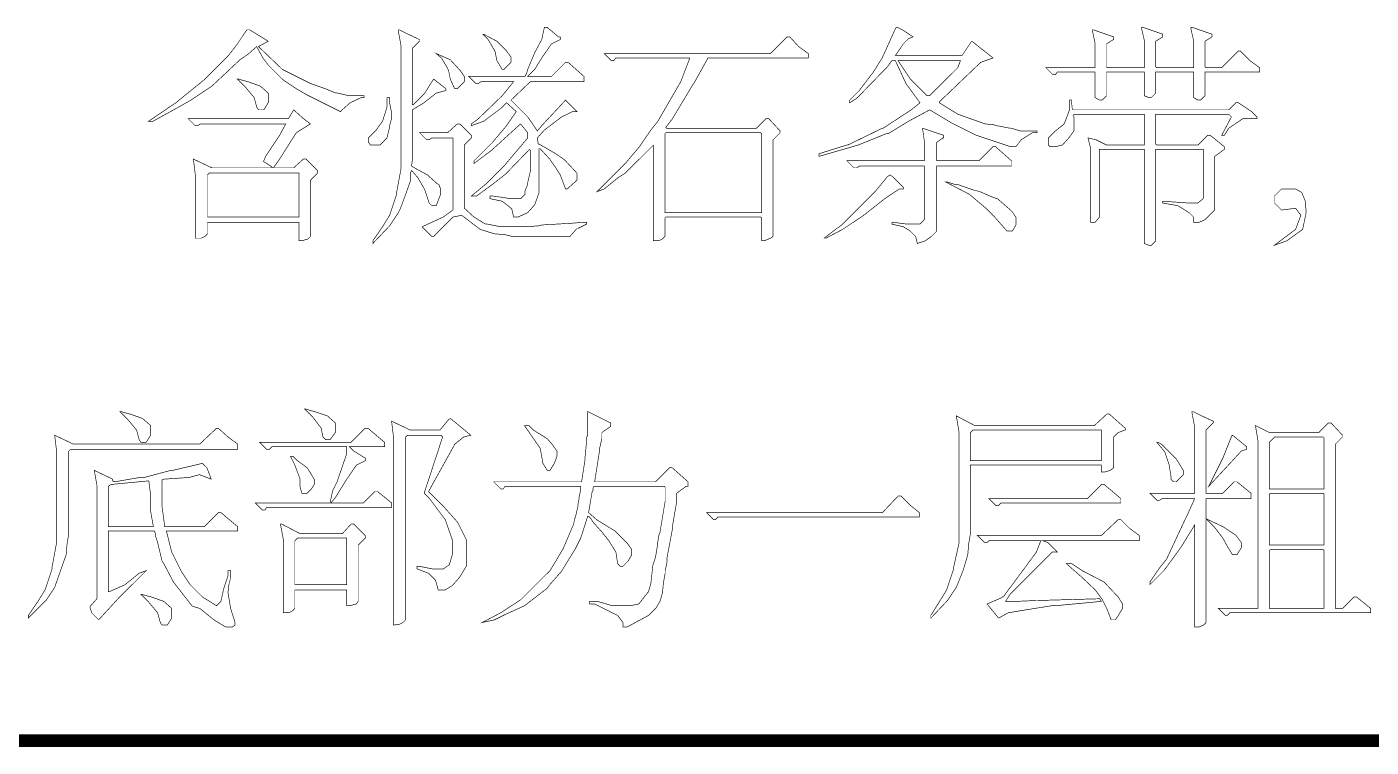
# Model space of a CAD drawing. Extents: x 94 to 452, y -72 to 1042.
# Drawn here: x 272.84 to 293.81, y 677.72 to 688.96 of the extents above; entities that cross this region are included whole.
import ezdxf

# ---------------------------------------------------------------- set-up
doc = ezdxf.new("R2010")
doc.units = 0
doc.header["$MEASUREMENT"] = 0
doc.layers.add('TREE_LAYER', color=7, linetype='Continuous')

msp = doc.modelspace()

# ---------------------------------------------------------------- linework, layer by layer
at = {"layer": 'TREE_LAYER'}
for points, const_width, elevation in [([(276.316977, 688.917502), (276.2758, 688.917502), (276.262075, 688.903777), (276.12482, 688.697894), (275.987565, 688.519463), (275.603251, 688.135149), (275.164035, 687.778287), (274.738545, 687.490051), (274.807173, 687.490051), (275.205212, 687.709659), (275.397369, 687.819463), (275.72678, 688.039071), (276.165996, 688.450836), (276.207173, 688.478287), (276.303251, 688.546914), (276.42678, 688.656718), (276.522859, 688.478287), (276.605212, 688.368483), (276.838545, 688.135149), (277.044428, 687.997894), (277.209133, 687.901816), (277.730702, 687.641032), (277.881682, 687.778287), (278.060114, 687.860639), (278.10129, 687.860639), (278.10129, 687.88809), (277.867957, 687.88809), (277.689526, 687.929267), (277.662075, 687.929267), (277.497369, 687.997894), (277.264035, 688.080247), (276.82482, 688.299855), (276.454231, 688.656718), (276.605212, 688.739071), (276.316977, 688.917502), (276.316977, 688.917502)], 0.01, 27), ([(278.65031, 688.917502), (278.636584, 688.917502), (278.636584, 688.890051), (278.677761, 688.670443), (278.677761, 686.748875), (278.609133, 686.378287), (278.609133, 686.350836), (278.49933, 686.021424), (278.389526, 685.842992), (278.238545, 685.623385), (278.238545, 685.582208), (278.49933, 685.856718), (278.636584, 686.0626), (278.664035, 686.117502), (278.746388, 686.33711), (278.760114, 686.378287), (278.828741, 686.570443), (278.828741, 686.693973), (278.842467, 686.721424), (278.938545, 686.61162), (279.034624, 686.446914), (279.048349, 686.419463), (279.116977, 686.213581), (279.158153, 686.172404), (279.22678, 686.172404), (279.295408, 686.350836), (279.295408, 686.433188), (279.267957, 686.501816), (279.240506, 686.515541), (279.089526, 686.652796), (278.911094, 686.748875), (278.842467, 686.790051), (278.856192, 686.899855), (278.856192, 686.899855), (278.856192, 687.668483), (279.034624, 687.778287), (279.22678, 687.929267), (279.377761, 687.970443), (279.377761, 687.997894), (279.185604, 688.148875), (279.048349, 687.929267), (278.869918, 687.750836), (278.856192, 687.750836), (278.856192, 688.629267), (278.965996, 688.739071), (278.965996, 688.766522), (278.787565, 688.848875), (278.65031, 688.917502), (278.65031, 688.917502)], 0.01, 27), ([(280.956192, 688.958679), (280.915016, 688.958679), (280.873839, 688.766522), (280.764035, 688.560639), (280.654231, 688.299855), (280.640506, 688.244953), (280.613055, 688.190051), (279.734624, 688.190051), (279.844428, 688.080247), (279.885604, 688.080247), (279.92678, 688.107698), (280.420898, 688.107698), (280.434624, 688.107698), (280.256192, 687.88809), (279.871879, 687.517502), (279.7758, 687.448875), (279.7758, 687.421424), (279.7758, 687.421424), (279.967957, 687.490051), (280.242467, 687.695934), (280.32482, 687.778287), (280.4758, 687.641032), (280.32482, 687.421424), (280.105212, 687.160639), (279.816977, 686.872404), (279.816977, 686.831228), (280.091486, 687.03711), (280.407173, 687.325345), (280.544428, 687.448875), (280.654231, 687.31162), (280.654231, 687.31162), (280.654231, 687.229267), (280.283643, 686.790051), (280.009133, 686.515541), (279.7758, 686.323385), (279.844428, 686.323385), (279.858153, 686.323385), (280.118937, 686.515541), (280.311094, 686.666522), (280.681682, 687.050836), (280.695408, 687.03711), (280.695408, 686.707698), (280.654231, 686.529267), (280.654231, 686.501816), (280.613055, 686.405737), (280.613055, 686.350836), (280.544428, 686.282208), (280.365996, 686.282208), (280.365996, 686.282208), (280.297369, 686.295934), (280.105212, 686.323385), (280.064035, 686.323385), (280.064035, 686.282208), (280.256192, 686.241032), (280.379722, 686.144953), (280.407173, 686.117502), (280.434624, 685.993973), (280.503251, 685.993973), (280.654231, 686.0626), (280.764035, 686.18613), (280.832663, 686.378287), (280.832663, 687.064561), (280.846388, 687.064561), (280.997369, 686.899855), (281.093447, 686.7626), (281.162075, 686.652796), (281.244428, 686.433188), (281.271879, 686.433188), (281.422859, 686.570443), (281.422859, 686.680247), (281.230702, 686.88613), (281.093447, 686.982208), (280.928741, 687.078287), (280.832663, 687.133188), (280.818937, 687.133188), (280.805212, 687.229267), (280.805212, 687.229267), (280.915016, 687.352796), (281.203251, 687.572404), (281.216977, 687.572404), (281.354231, 687.641032), (281.422859, 687.641032), (281.244428, 687.819463), (280.873839, 687.421424), (280.805212, 687.339071), (280.654231, 687.558679), (280.393447, 687.819463), (280.695408, 688.107698), (281.532663, 688.107698), (281.532663, 688.190051), (281.285604, 688.409659), (281.244428, 688.409659), (281.02482, 688.190051), (280.667957, 688.190051), (280.654231, 688.190051), (280.764035, 688.299855), (280.873839, 688.478287), (281.02482, 688.697894), (281.162075, 688.766522), (281.162075, 688.807698), (281.134624, 688.807698), (280.956192, 688.958679), (280.956192, 688.958679)], 0.01, 27), ([(279.967957, 688.848875), (279.954231, 688.848875), (280.036584, 688.766522), (280.132663, 688.601816), (280.146388, 688.574365), (280.173839, 688.43711), (280.256192, 688.299855), (280.283643, 688.299855), (280.393447, 688.409659), (280.393447, 688.478287), (280.393447, 688.492012), (280.32482, 688.58809), (280.173839, 688.739071), (279.967957, 688.848875), (279.967957, 688.848875)], 0.01, 27), ([(284.744428, 688.807698), (284.703251, 688.807698), (284.442467, 688.546914), (281.848349, 688.546914), (281.958153, 688.43711), (281.99933, 688.43711), (282.02678, 688.478287), (283.179722, 688.478287), (283.179722, 688.464561), (283.042467, 688.107698), (282.685604, 687.490051), (282.5758, 687.352796), (282.397369, 687.092012), (282.177761, 686.831228), (281.738545, 686.392012), (281.848349, 686.433188), (282.067957, 686.61162), (282.177761, 686.680247), (282.616977, 687.119463), (282.616977, 687.119463), (282.616977, 685.623385), (282.69933, 685.623385), (282.754231, 685.650836), (282.795408, 685.692012), (282.795408, 685.980247), (282.809133, 685.993973), (284.291486, 685.993973), (284.305212, 685.980247), (284.305212, 685.623385), (284.346388, 685.623385), (284.442467, 685.664561), (284.483643, 685.692012), (284.483643, 687.201816), (284.593447, 687.31162), (284.593447, 687.339071), (284.415016, 687.531228), (284.373839, 687.531228), (284.222859, 687.380247), (282.822859, 687.380247), (282.809133, 687.393973), (282.905212, 687.517502), (283.234624, 688.066522), (283.262075, 688.107698), (283.467957, 688.478287), (285.032663, 688.478287), (285.032663, 688.546914), (284.881682, 688.656718), (284.744428, 688.807698), (284.744428, 688.807698)], 0.01, 27), ([(286.418937, 688.958679), (286.405212, 688.958679), (286.377761, 688.903777), (286.185604, 688.478287), (286.048349, 688.258679), (285.828741, 687.970443), (285.677761, 687.819463), (285.677761, 687.778287), (285.787565, 687.846914), (286.267957, 688.341032), (286.336584, 688.43711), (286.391486, 688.43711), (286.391486, 688.43711), (286.556192, 688.080247), (286.7758, 687.778287), (286.638545, 687.668483), (286.19933, 687.380247), (286.185604, 687.380247), (285.65031, 687.119463), (285.636584, 687.119463), (285.197369, 686.982208), (285.197369, 686.941032), (285.815016, 687.119463), (286.254231, 687.297894), (286.281682, 687.297894), (286.597369, 687.490051), (286.92678, 687.668483), (287.269918, 687.4626), (287.654231, 687.270443), (288.189526, 687.092012), (288.271879, 687.092012), (288.354231, 687.201816), (288.532663, 687.31162), (288.60129, 687.31162), (288.60129, 687.339071), (288.340506, 687.339071), (288.203251, 687.380247), (288.093447, 687.393973), (288.065996, 687.407698), (287.956192, 687.421424), (287.928741, 687.435149), (287.791486, 687.448875), (287.365996, 687.599855), (287.077761, 687.778287), (287.077761, 687.792012), (287.105212, 687.819463), (287.722859, 688.409659), (287.915016, 688.478287), (287.585604, 688.739071), (287.571879, 688.725345), (287.434624, 688.519463), (286.405212, 688.519463), (286.391486, 688.519463), (286.405212, 688.533188), (286.515016, 688.697894), (286.597369, 688.780247), (286.665996, 688.807698), (286.50129, 688.917502), (286.418937, 688.958679), (286.418937, 688.958679)], 0.01, 27), ([(290.248349, 688.958679), (290.234624, 688.958679), (290.234624, 688.931228), (290.2758, 688.752796), (290.2758, 688.341032), (290.2758, 688.327306), (289.69933, 688.327306), (289.685604, 688.341032), (289.685604, 688.697894), (289.795408, 688.766522), (289.795408, 688.807698), (289.479722, 688.917502), (289.465996, 688.917502), (289.465996, 688.903777), (289.507173, 688.71162), (289.507173, 688.341032), (289.507173, 688.327306), (288.738545, 688.327306), (288.848349, 688.217502), (288.889526, 688.217502), (288.916977, 688.258679), (289.507173, 688.258679), (289.507173, 688.258679), (289.507173, 687.860639), (289.5758, 687.819463), (289.616977, 687.819463), (289.685604, 687.88809), (289.685604, 688.258679), (289.69933, 688.258679), (290.2758, 688.258679), (290.2758, 688.258679), (290.2758, 687.88809), (290.344428, 687.860639), (290.385604, 687.860639), (290.454231, 687.929267), (290.454231, 688.258679), (290.467957, 688.258679), (291.044428, 688.258679), (291.044428, 688.258679), (291.044428, 687.860639), (291.113055, 687.819463), (291.154231, 687.819463), (291.222859, 687.88809), (291.222859, 688.258679), (291.236584, 688.258679), (292.073839, 688.258679), (292.073839, 688.327306), (291.922859, 688.43711), (291.771879, 688.58809), (291.744428, 688.58809), (291.483643, 688.327306), (291.236584, 688.327306), (291.222859, 688.341032), (291.222859, 688.739071), (291.332663, 688.807698), (291.332663, 688.848875), (291.016977, 688.958679), (291.003251, 688.958679), (291.003251, 688.931228), (291.044428, 688.752796), (291.044428, 688.341032), (291.044428, 688.327306), (290.467957, 688.327306), (290.454231, 688.341032), (290.454231, 688.739071), (290.564035, 688.807698), (290.564035, 688.848875), (290.248349, 688.958679), (290.248349, 688.958679)], 0.01, 27), ([(279.22678, 688.546914), (279.22678, 688.546914), (279.309133, 688.478287), (279.405212, 688.313581), (279.418937, 688.28613), (279.446388, 688.148875), (279.515016, 687.997894), (279.556192, 687.997894), (279.665996, 688.107698), (279.665996, 688.190051), (279.665996, 688.190051), (279.597369, 688.28613), (279.446388, 688.450836), (279.22678, 688.546914), (279.22678, 688.546914)], 0.01, 27), ([(286.432663, 688.43711), (286.446388, 688.43711), (287.393447, 688.43711), (287.407173, 688.43711), (287.365996, 688.327306), (286.92678, 687.88809), (286.885604, 687.88809), (286.62482, 688.148875), (286.432663, 688.43711), (286.432663, 688.43711)], 0.01, 27), ([(276.138545, 688.148875), (276.12482, 688.148875), (276.248349, 688.025345), (276.385604, 687.860639), (276.42678, 687.709659), (276.454231, 687.668483), (276.536584, 687.668483), (276.605212, 687.778287), (276.605212, 687.929267), (276.481682, 688.039071), (276.289526, 688.107698), (276.234624, 688.121424), (276.138545, 688.148875), (276.138545, 688.148875)], 0.01, 27), ([(278.49933, 687.860639), (278.458153, 687.860639), (278.458153, 687.709659), (278.389526, 687.490051), (278.279722, 687.339071), (278.169918, 687.229267), (278.169918, 687.160639), (278.197369, 687.119463), (278.348349, 687.119463), (278.458153, 687.229267), (278.49933, 687.393973), (278.49933, 687.421424), (278.52678, 687.517502), (278.52678, 687.641032), (278.49933, 687.778287), (278.49933, 687.860639), (278.49933, 687.860639)], 0.01, 27), ([(289.136584, 687.819463), (289.109133, 687.819463), (289.109133, 687.668483), (289.02678, 687.448875), (288.889526, 687.339071), (288.779722, 687.229267), (288.779722, 687.119463), (288.807173, 687.092012), (288.889526, 687.092012), (288.99933, 687.119463), (289.109133, 687.242992), (289.177761, 687.339071), (289.177761, 687.558679), (289.164035, 687.58613), (289.177761, 687.599855), (290.2758, 687.599855), (290.2758, 687.599855), (290.2758, 687.133188), (290.2758, 687.119463), (289.685604, 687.119463), (289.520898, 687.201816), (289.397369, 687.229267), (289.438545, 687.064561), (289.438545, 685.91162), (289.507173, 685.91162), (289.5758, 685.993973), (289.5758, 687.050836), (289.589526, 687.050836), (290.2758, 687.050836), (290.2758, 687.050836), (290.2758, 685.582208), (290.344428, 685.554757), (290.385604, 685.554757), (290.454231, 685.623385), (290.454231, 687.050836), (290.467957, 687.050836), (291.181682, 687.050836), (291.195408, 687.050836), (291.195408, 686.282208), (291.113055, 686.213581), (290.962075, 686.213581), (290.769918, 686.227306), (290.564035, 686.241032), (290.564035, 686.213581), (290.797369, 686.172404), (290.9758, 686.0626), (291.044428, 685.993973), (291.044428, 685.91162), (291.12678, 685.91162), (291.222859, 685.952796), (291.373839, 686.103777), (291.373839, 686.941032), (291.52482, 687.050836), (291.52482, 687.092012), (291.305212, 687.270443), (291.264035, 687.270443), (291.113055, 687.119463), (290.467957, 687.119463), (290.454231, 687.133188), (290.454231, 687.599855), (290.467957, 687.599855), (291.593447, 687.599855), (291.634624, 687.558679), (291.483643, 687.270443), (291.52482, 687.270443), (291.593447, 687.380247), (291.813055, 687.531228), (292.032663, 687.531228), (292.032663, 687.558679), (291.95031, 687.641032), (291.744428, 687.778287), (291.703251, 687.778287), (291.593447, 687.668483), (289.164035, 687.668483), (289.15031, 687.695934), (289.136584, 687.819463), (289.136584, 687.819463)], 0.01, 27), ([(277.003251, 687.668483), (276.920898, 687.531228), (275.356192, 687.531228), (275.465996, 687.421424), (275.507173, 687.421424), (275.548349, 687.448875), (276.879722, 687.448875), (276.879722, 687.448875), (276.783643, 687.270443), (276.564035, 686.941032), (276.536584, 686.872404), (276.536584, 686.858679), (276.646388, 686.790051), (276.673839, 686.7626), (276.673839, 686.7626), (275.72678, 686.7626), (275.438545, 686.899855), (275.465996, 686.666522), (275.465996, 685.664561), (275.562075, 685.664561), (275.616977, 685.692012), (275.658153, 685.733188), (275.658153, 685.91162), (275.658153, 685.91162), (277.071879, 685.91162), (277.085604, 685.91162), (277.085604, 685.623385), (277.12678, 685.623385), (277.222859, 685.650836), (277.264035, 685.692012), (277.264035, 686.570443), (277.373839, 686.680247), (277.373839, 686.721424), (277.195408, 686.899855), (277.154231, 686.899855), (277.003251, 686.7626), (276.687565, 686.7626), (276.687565, 686.7626), (276.783643, 686.899855), (277.044428, 687.31162), (277.264035, 687.448875), (277.154231, 687.531228), (277.003251, 687.668483), (277.003251, 687.668483)], 0.01, 27), ([(279.597369, 687.448875), (279.556192, 687.448875), (279.405212, 687.31162), (278.965996, 687.31162), (279.0758, 687.201816), (279.116977, 687.201816), (279.158153, 687.229267), (279.473839, 687.229267), (279.487565, 687.229267), (279.487565, 686.103777), (279.336584, 685.993973), (279.007173, 685.842992), (279.158153, 685.692012), (279.185604, 685.692012), (279.487565, 685.993973), (279.62482, 686.021424), (279.913055, 685.801816), (280.132663, 685.733188), (280.297369, 685.719463), (280.407173, 685.692012), (281.313055, 685.692012), (281.422859, 685.815541), (281.436584, 685.815541), (281.573839, 685.884169), (281.573839, 685.91162), (281.518937, 685.91162), (281.518937, 685.91162), (281.340506, 685.897894), (281.340506, 685.897894), (280.873839, 685.870443), (280.818937, 685.856718), (280.640506, 685.842992), (280.640506, 685.842992), (280.228741, 685.842992), (280.022859, 685.884169), (279.995408, 685.884169), (279.816977, 685.993973), (279.665996, 686.131228), (279.665996, 687.119463), (279.7758, 687.229267), (279.7758, 687.270443), (279.597369, 687.448875), (279.597369, 687.448875)], 0.01, 27), ([(286.816977, 687.380247), (286.816977, 687.380247), (286.816977, 687.366522), (286.844428, 687.174365), (286.844428, 686.872404), (286.844428, 686.872404), (285.636584, 686.872404), (285.746388, 686.7626), (285.787565, 686.7626), (285.828741, 686.790051), (286.844428, 686.790051), (286.844428, 686.790051), (286.844428, 685.952796), (286.7758, 685.884169), (286.569918, 685.884169), (286.364035, 685.91162), (286.336584, 685.91162), (286.336584, 685.884169), (286.515016, 685.842992), (286.62482, 685.774365), (286.707173, 685.692012), (286.734624, 685.582208), (286.858153, 685.623385), (286.954231, 685.692012), (287.036584, 685.774365), (287.036584, 686.790051), (287.036584, 686.790051), (288.203251, 686.790051), (288.203251, 686.872404), (287.956192, 687.092012), (287.915016, 687.092012), (287.695408, 686.872404), (287.036584, 686.872404), (287.036584, 686.872404), (287.036584, 687.160639), (287.132663, 687.229267), (287.146388, 687.229267), (287.146388, 687.270443), (286.816977, 687.380247), (286.816977, 687.380247)], 0.01, 27), ([(282.795408, 687.297894), (282.809133, 687.31162), (284.291486, 687.31162), (284.305212, 687.297894), (284.305212, 686.0626), (284.291486, 686.0626), (282.809133, 686.0626), (282.795408, 686.0626), (282.795408, 687.297894), (282.795408, 687.297894)], 0.01, 27), ([(275.685604, 686.680247), (275.685604, 686.680247), (277.071879, 686.680247), (277.085604, 686.680247), (277.085604, 685.993973), (277.071879, 685.993973), (275.658153, 685.993973), (275.658153, 685.993973), (275.658153, 686.652796), (275.685604, 686.680247), (275.685604, 686.680247)], 0.01, 27), ([(286.309133, 686.652796), (286.267957, 686.625345), (286.0758, 686.392012), (285.554231, 685.870443), (285.458153, 685.801816), (285.279722, 685.664561), (285.307173, 685.664561), (285.567957, 685.801816), (285.897369, 686.021424), (286.22678, 686.282208), (286.432663, 686.419463), (286.446388, 686.433188), (286.515016, 686.433188), (286.515016, 686.460639), (286.364035, 686.61162), (286.309133, 686.652796), (286.309133, 686.652796)], 0.01, 27), ([(287.20129, 686.542992), (287.173839, 686.542992), (287.544428, 686.350836), (287.805212, 686.131228), (287.928741, 686.007698), (288.134624, 685.774365), (288.203251, 685.774365), (288.216977, 685.774365), (288.271879, 685.870443), (288.271879, 685.993973), (288.203251, 686.090051), (287.983643, 686.282208), (287.928741, 686.295934), (287.709133, 686.392012), (287.59933, 686.419463), (287.365996, 686.501816), (287.32482, 686.501816), (287.20129, 686.542992), (287.20129, 686.542992)], 0.01, 27), ([(292.636584, 686.433188), (292.416977, 686.433188), (292.307173, 686.323385), (292.307173, 686.213581), (292.416977, 686.103777), (292.636584, 686.131228), (292.718937, 686.021424), (292.636584, 685.801816), (292.307173, 685.554757), (292.49933, 685.623385), (292.746388, 685.801816), (292.80129, 686.0626), (292.787565, 686.241032), (292.732663, 686.378287), (292.636584, 686.433188), (292.636584, 686.433188)], 0.01, 27), ([(274.303375, 682.958373), (274.289649, 682.958373), (274.413179, 682.834844), (274.550434, 682.670138), (274.59161, 682.519158), (274.619061, 682.477981), (274.701414, 682.477981), (274.770041, 682.587785), (274.770041, 682.738766), (274.646512, 682.848569), (274.454355, 682.917197), (274.399453, 682.930922), (274.303375, 682.958373), (274.303375, 682.958373)], 0.01, 27), ([(277.185728, 682.99955), (277.172002, 682.99955), (277.295532, 682.87602), (277.432787, 682.697589), (277.460238, 682.560334), (277.501414, 682.519158), (277.570041, 682.519158), (277.652394, 682.628962), (277.652394, 682.779942), (277.528865, 682.889746), (277.322983, 682.958373), (277.268081, 682.972099), (277.185728, 682.99955), (277.185728, 682.99955)], 0.01, 27), ([(281.59161, 682.958373), (281.59161, 682.958373), (281.59161, 682.57406), (281.577885, 682.57406), (281.564159, 682.395628), (281.550434, 682.258373), (281.550434, 682.217197), (281.495532, 681.860334), (280.122983, 681.860334), (280.232787, 681.75053), (280.273963, 681.75053), (280.301414, 681.791707), (281.481806, 681.791707), (281.481806, 681.777981), (281.481806, 681.777981), (281.481806, 681.736805), (281.454355, 681.613275), (281.454355, 681.585824), (281.44063, 681.517197), (281.44063, 681.489746), (281.399453, 681.311315), (281.385728, 681.283864), (281.372002, 681.201511), (281.207296, 680.817197), (281.070041, 680.583864), (281.001414, 680.47406), (280.548473, 680.021119), (280.232787, 679.815236), (279.944551, 679.664256), (280.136708, 679.705432), (280.301414, 679.787785), (280.603375, 679.92504), (280.960238, 680.19955), (280.987689, 680.240726), (281.179845, 680.460334), (281.399453, 680.817197), (281.481806, 680.981903), (281.59161, 681.32504), (281.619061, 681.311315), (281.687689, 681.215236), (281.811218, 681.077981), (281.921022, 680.940726), (282.030826, 680.762295), (282.058277, 680.583864), (282.099453, 680.542687), (282.14063, 680.542687), (282.222983, 680.62504), (282.277885, 680.721119), (282.277885, 680.803471), (282.209257, 680.89955), (282.0171, 681.091707), (281.728865, 681.270138), (281.605336, 681.379942), (281.660238, 681.709354), (281.673963, 681.723079), (281.673963, 681.764256), (281.687689, 681.791707), (282.785728, 681.791707), (282.799453, 681.777981), (282.799453, 681.558373), (282.7171, 681.064256), (282.703375, 681.036805), (282.675924, 680.872099), (282.675924, 680.844648), (282.648473, 680.679942), (282.607296, 680.556413), (282.593571, 680.432883), (282.579845, 680.309354), (282.579845, 680.281903), (282.538669, 680.144648), (282.387689, 679.952491), (282.250434, 679.92504), (282.222983, 679.92504), (281.975924, 679.92504), (281.74259, 679.993668), (281.619061, 679.993668), (281.619061, 679.952491), (281.701414, 679.952491), (282.058277, 679.77406), (282.14063, 679.664256), (282.14063, 679.595628), (282.209257, 679.595628), (282.538669, 679.77406), (282.662198, 679.897589), (282.7171, 679.993668), (282.730826, 680.034844), (282.758277, 680.130922), (282.772002, 680.281903), (282.799453, 680.432883), (282.799453, 680.47406), (282.826904, 680.597589), (282.826904, 680.666217), (282.909257, 681.105432), (282.909257, 681.146609), (282.977885, 681.544648), (282.977885, 681.681903), (283.128865, 681.791707), (283.156316, 681.791707), (283.156316, 681.860334), (282.909257, 682.079942), (282.868081, 682.079942), (282.648473, 681.860334), (281.701414, 681.860334), (281.701414, 681.87406), (281.770041, 682.313275), (281.770041, 682.354452), (281.811218, 682.532883), (281.811218, 682.628962), (281.948473, 682.72504), (281.948473, 682.738766), (281.948473, 682.779942), (281.59161, 682.958373), (281.59161, 682.958373)], 0.01, 27), ([(291.034747, 682.958373), (291.021022, 682.958373), (291.021022, 682.930922), (291.062198, 682.711315), (291.062198, 681.681903), (291.062198, 681.681903), (290.362198, 681.681903), (290.472002, 681.572099), (290.513179, 681.572099), (290.554355, 681.59955), (291.062198, 681.59955), (291.062198, 681.59955), (290.938669, 681.32504), (290.911218, 681.270138), (290.622983, 680.652491), (290.513179, 680.515236), (290.362198, 680.295628), (290.362198, 680.254452), (290.554355, 680.446609), (290.581806, 680.47406), (290.84259, 680.830922), (291.062198, 681.187785), (291.062198, 681.187785), (291.062198, 679.595628), (291.130826, 679.595628), (291.199453, 679.623079), (291.24063, 679.664256), (291.24063, 681.270138), (291.254355, 681.270138), (291.364159, 681.160334), (291.501414, 680.981903), (291.583767, 680.830922), (291.652394, 680.721119), (291.721022, 680.721119), (291.789649, 680.830922), (291.789649, 680.913275), (291.707296, 681.023079), (291.501414, 681.160334), (291.24063, 681.283864), (291.24063, 681.59955), (291.254355, 681.59955), (291.94063, 681.59955), (291.94063, 681.681903), (291.721022, 681.860334), (291.679845, 681.860334), (291.501414, 681.681903), (291.254355, 681.681903), (291.24063, 681.681903), (291.24063, 682.670138), (291.350434, 682.779942), (291.350434, 682.807393), (291.172002, 682.889746), (291.034747, 682.958373), (291.034747, 682.958373)], 0.01, 27), ([(279.450434, 682.848569), (279.422983, 682.834844), (279.285728, 682.670138), (278.819061, 682.670138), (278.530826, 682.807393), (278.558277, 682.57406), (278.558277, 679.623079), (278.654355, 679.636805), (278.709257, 679.664256), (278.750434, 679.705432), (278.750434, 682.560334), (278.777885, 682.587785), (279.299453, 682.587785), (279.326904, 682.560334), (279.038669, 681.681903), (279.121022, 681.59955), (279.368081, 681.270138), (279.477885, 680.954452), (279.477885, 680.721119), (279.436708, 680.583864), (279.436708, 680.570138), (279.34063, 680.501511), (279.162198, 680.501511), (278.956316, 680.542687), (278.928865, 680.542687), (278.928865, 680.501511), (279.107296, 680.432883), (279.2171, 680.323079), (279.258277, 680.172099), (279.368081, 680.172099), (279.477885, 680.240726), (279.587689, 680.364256), (279.697492, 680.542687), (279.697492, 680.954452), (279.560238, 681.228962), (279.34063, 681.47602), (279.107296, 681.709354), (279.519061, 682.45053), (279.656316, 682.560334), (279.76612, 682.587785), (279.450434, 682.848569), (279.450434, 682.848569)], 0.01, 27), ([(280.672002, 682.738766), (280.603375, 682.738766), (280.699453, 682.601511), (280.850434, 682.381903), (280.89161, 682.148569), (280.960238, 682.038766), (281.001414, 682.038766), (281.070041, 682.148569), (281.111218, 682.258373), (281.111218, 682.340726), (281.04259, 682.436805), (280.960238, 682.532883), (280.74063, 682.670138), (280.672002, 682.738766), (280.672002, 682.738766)], 0.01, 27), ([(289.730826, 682.917197), (289.689649, 682.917197), (289.497492, 682.738766), (287.630826, 682.738766), (287.34259, 682.889746), (287.383767, 682.642687), (287.383767, 680.89955), (287.301414, 680.528962), (287.301414, 680.501511), (287.19161, 680.172099), (287.081806, 679.993668), (286.944551, 679.77406), (286.944551, 679.732883), (287.205336, 680.007393), (287.34259, 680.213275), (287.452394, 680.487785), (287.521022, 680.721119), (287.534747, 680.885824), (287.562198, 681.05053), (287.562198, 682.107393), (287.562198, 682.121119), (289.607296, 682.121119), (289.607296, 682.107393), (289.607296, 682.011315), (289.648473, 682.011315), (289.744551, 682.038766), (289.799453, 682.079942), (289.799453, 682.560334), (289.868081, 682.628962), (289.977885, 682.670138), (289.977885, 682.697589), (289.730826, 682.917197), (289.730826, 682.917197)], 0.01, 27), ([(293.189649, 682.779942), (293.148473, 682.779942), (292.997492, 682.628962), (292.228865, 682.628962), (292.009257, 682.738766), (292.050434, 682.491707), (292.050434, 679.883864), (292.050434, 679.883864), (291.432787, 679.883864), (291.54259, 679.77406), (291.570041, 679.77406), (291.611218, 679.815236), (293.807296, 679.815236), (293.807296, 679.883864), (293.587689, 680.062295), (293.546512, 680.062295), (293.368081, 679.883864), (293.258277, 679.883864), (293.258277, 679.883864), (293.258277, 682.45053), (293.368081, 682.560334), (293.368081, 682.587785), (293.189649, 682.779942), (293.189649, 682.779942)], 0.01, 27), ([(275.826904, 682.697589), (275.799453, 682.697589), (275.538669, 682.45053), (273.562198, 682.45053), (273.273963, 682.587785), (273.301414, 682.354452), (273.301414, 680.89955), (273.232787, 680.528962), (273.232787, 680.501511), (273.122983, 680.172099), (273.013179, 679.993668), (272.862198, 679.77406), (272.862198, 679.732883), (273.136708, 680.007393), (273.273963, 680.213275), (273.370041, 680.487785), (273.452394, 680.721119), (273.46612, 680.885824), (273.493571, 681.05053), (273.493571, 682.340726), (273.521022, 682.368177), (276.128865, 682.368177), (276.128865, 682.45053), (275.977885, 682.560334), (275.826904, 682.697589), (275.826904, 682.697589)], 0.01, 27), ([(278.160238, 682.697589), (278.119061, 682.697589), (277.899453, 682.477981), (276.472002, 682.477981), (276.581806, 682.368177), (276.622983, 682.368177), (276.664159, 682.409354), (277.830826, 682.409354), (277.830826, 682.409354), (277.830826, 682.29955), (277.679845, 681.860334), (277.611218, 681.723079), (277.570041, 681.530922), (276.403375, 681.530922), (276.513179, 681.421119), (276.554355, 681.421119), (276.581806, 681.462295), (278.530826, 681.462295), (278.530826, 681.530922), (278.311218, 681.709354), (278.270041, 681.709354), (278.09161, 681.530922), (277.583767, 681.530922), (277.583767, 681.530922), (277.652394, 681.613275), (277.830826, 681.901511), (277.981806, 682.121119), (278.119061, 682.189746), (278.119061, 682.230922), (277.94063, 682.340726), (277.872002, 682.409354), (277.872002, 682.409354), (278.421022, 682.409354), (278.421022, 682.477981), (278.160238, 682.697589), (278.160238, 682.697589)], 0.01, 27), ([(287.589649, 682.656413), (287.603375, 682.670138), (289.607296, 682.670138), (289.607296, 682.656413), (289.607296, 682.189746), (289.607296, 682.189746), (287.562198, 682.189746), (287.562198, 682.189746), (287.562198, 682.628962), (287.589649, 682.656413), (287.589649, 682.656413)], 0.01, 27), ([(291.652394, 682.587785), (291.638669, 682.57406), (291.501414, 682.230922), (291.281806, 681.791707), (291.789649, 682.340726), (291.872002, 682.368177), (291.872002, 682.409354), (291.652394, 682.587785), (291.652394, 682.587785)], 0.01, 27), ([(292.297492, 682.546609), (292.311218, 682.560334), (293.06612, 682.560334), (293.079845, 682.546609), (293.079845, 681.75053), (293.06612, 681.75053), (292.24259, 681.75053), (292.228865, 681.75053), (292.228865, 682.477981), (292.297492, 682.546609), (292.297492, 682.546609)], 0.01, 27), ([(290.485728, 682.477981), (290.472002, 682.477981), (290.595532, 682.327001), (290.664159, 682.121119), (290.69161, 681.942687), (290.69161, 681.901511), (290.732787, 681.860334), (290.773963, 681.860334), (290.883767, 681.970138), (290.883767, 682.038766), (290.773963, 682.217197), (290.54063, 682.45053), (290.485728, 682.477981), (290.485728, 682.477981)], 0.01, 27), ([(275.579845, 682.148569), (275.113179, 682.038766), (275.085728, 682.038766), (274.673963, 681.928962), (274.605336, 681.928962), (274.207296, 681.860334), (274.179845, 681.87406), (274.179845, 681.901511), (273.89161, 682.038766), (273.932787, 681.805432), (273.932787, 680.034844), (273.822983, 679.911315), (273.850434, 679.815236), (273.960238, 679.705432), (274.262198, 680.034844), (274.701414, 680.47406), (274.59161, 680.432883), (274.372002, 680.254452), (274.124943, 680.144648), (274.111218, 680.144648), (274.111218, 681.091707), (274.111218, 681.091707), (274.824943, 681.091707), (274.838669, 681.077981), (274.852394, 680.995628), (274.879845, 680.913275), (274.948473, 680.62504), (274.975924, 680.583864), (275.126904, 680.295628), (275.41514, 679.92504), (275.44259, 679.911315), (275.538669, 679.883864), (275.758277, 679.705432), (275.936708, 679.595628), (276.046512, 679.595628), (276.087689, 679.623079), (276.087689, 679.664256), (276.019061, 679.883864), (275.977885, 680.130922), (275.99161, 680.254452), (276.019061, 680.364256), (276.019061, 680.47406), (275.977885, 680.47406), (275.977885, 680.391707), (275.909257, 680.185824), (275.868081, 679.993668), (275.799453, 679.92504), (275.579845, 680.062295), (275.387689, 680.254452), (275.250434, 680.460334), (275.099453, 680.762295), (275.0171, 681.091707), (275.0171, 681.091707), (276.128865, 681.091707), (276.128865, 681.160334), (275.868081, 681.379942), (275.826904, 681.379942), (275.607296, 681.160334), (274.989649, 681.160334), (274.989649, 681.17406), (274.948473, 681.47602), (274.948473, 681.887785), (274.975924, 681.901511), (275.373963, 681.928962), (275.524943, 681.970138), (275.538669, 681.970138), (275.7171, 681.901511), (275.648473, 682.079942), (275.579845, 682.148569), (275.579845, 682.148569)], 0.01, 27), ([(276.993571, 682.258373), (276.952394, 682.258373), (277.021022, 682.121119), (277.103375, 681.901511), (277.103375, 681.777981), (277.130826, 681.681903), (277.130826, 681.681903), (277.213179, 681.681903), (277.281806, 681.75053), (277.322983, 681.819158), (277.322983, 681.901511), (277.281806, 681.970138), (277.213179, 682.079942), (277.062198, 682.189746), (276.993571, 682.258373), (276.993571, 682.258373)], 0.01, 27), ([(274.728865, 681.87406), (274.728865, 681.87406), (274.74259, 681.87406), (274.770041, 681.654452), (274.770041, 681.407393), (274.811218, 681.17406), (274.811218, 681.160334), (274.111218, 681.160334), (274.111218, 681.17406), (274.111218, 681.791707), (274.152394, 681.819158), (274.728865, 681.87406), (274.728865, 681.87406)], 0.01, 27), ([(289.648473, 681.819158), (289.607296, 681.819158), (289.387689, 681.59955), (287.850434, 681.59955), (287.960238, 681.489746), (288.001414, 681.489746), (288.04259, 681.530922), (289.909257, 681.530922), (289.909257, 681.59955), (289.648473, 681.819158), (289.648473, 681.819158)], 0.01, 27), ([(292.228865, 681.668177), (292.24259, 681.681903), (293.06612, 681.681903), (293.079845, 681.668177), (293.079845, 680.872099), (293.06612, 680.872099), (292.24259, 680.872099), (292.228865, 680.872099), (292.228865, 681.668177), (292.228865, 681.668177)], 0.01, 27), ([(286.477885, 681.640726), (286.436708, 681.640726), (286.189649, 681.379942), (283.444551, 681.379942), (283.554355, 681.270138), (283.581806, 681.270138), (283.622983, 681.311315), (286.76612, 681.311315), (286.76612, 681.379942), (286.628865, 681.489746), (286.477885, 681.640726), (286.477885, 681.640726)], 0.01, 27), ([(289.909257, 681.270138), (289.868081, 681.270138), (289.607296, 681.023079), (287.672002, 681.023079), (287.781806, 680.913275), (287.822983, 680.913275), (287.850434, 680.940726), (288.660238, 680.940726), (288.660238, 680.940726), (288.59161, 680.762295), (288.083767, 680.07602), (288.04259, 680.048569), (287.822983, 679.952491), (288.001414, 679.732883), (288.152394, 679.815236), (288.481806, 679.870138), (288.824943, 679.92504), (288.879845, 679.92504), (289.607296, 679.993668), (289.579845, 680.034844), (288.605336, 680.007393), (288.59161, 680.007393), (288.275924, 679.993668), (288.275924, 679.993668), (288.124943, 679.993668), (288.111218, 679.993668), (288.179845, 680.103471), (288.838669, 680.762295), (288.921022, 680.762295), (288.770041, 680.913275), (288.687689, 680.940726), (288.687689, 680.940726), (288.687689, 680.940726), (290.197492, 680.940726), (290.197492, 681.023079), (290.046512, 681.132883), (289.909257, 681.270138), (289.909257, 681.270138)], 0.01, 27), ([(276.81514, 681.201511), (276.801414, 681.201511), (276.801414, 681.17406), (276.84259, 680.954452), (276.84259, 679.815236), (276.924943, 679.815236), (276.979845, 679.842687), (277.021022, 679.883864), (277.021022, 680.172099), (277.034747, 680.172099), (277.830826, 680.172099), (277.830826, 680.172099), (277.830826, 679.92504), (277.872002, 679.92504), (277.981806, 679.952491), (278.009257, 679.993668), (278.009257, 680.872099), (278.119061, 680.981903), (278.119061, 681.023079), (277.94063, 681.201511), (277.899453, 681.201511), (277.762198, 681.05053), (277.103375, 681.05053), (276.81514, 681.201511), (276.81514, 681.201511)], 0.01, 27), ([(277.062198, 680.981903), (277.062198, 680.981903), (277.830826, 680.981903), (277.830826, 680.981903), (277.830826, 680.254452), (277.830826, 680.254452), (277.034747, 680.254452), (277.021022, 680.254452), (277.021022, 680.940726), (277.062198, 680.981903), (277.062198, 680.981903)], 0.01, 27), ([(292.228865, 680.789746), (292.24259, 680.803471), (293.06612, 680.803471), (293.079845, 680.789746), (293.079845, 679.883864), (293.06612, 679.883864), (292.24259, 679.883864), (292.228865, 679.883864), (292.228865, 680.789746), (292.228865, 680.789746)], 0.01, 27), ([(289.14063, 680.583864), (289.058277, 680.583864), (289.277885, 680.391707), (289.511218, 680.172099), (289.621022, 680.021119), (289.689649, 679.883864), (289.758277, 679.705432), (289.826904, 679.705432), (289.936708, 679.883864), (289.936708, 679.952491), (289.868081, 680.062295), (289.648473, 680.295628), (289.305336, 680.47406), (289.14063, 680.583864), (289.14063, 680.583864)], 0.01, 27), ([(274.632787, 680.103471), (274.619061, 680.103471), (274.74259, 679.979942), (274.879845, 679.815236), (274.921022, 679.664256), (274.948473, 679.623079), (275.030826, 679.623079), (275.099453, 679.732883), (275.099453, 679.883864), (274.975924, 679.993668), (274.783767, 680.062295), (274.728865, 680.07602), (274.632787, 680.103471), (274.632787, 680.103471)], 0.01, 27), ([(221.22612, 677.817993), (449.22612, 677.817993)], 0.2, 228)]:
    msp.add_lwpolyline(points, dxfattribs=dict(at, const_width=const_width, elevation=elevation))

doc.saveas('drawing.dxf')
